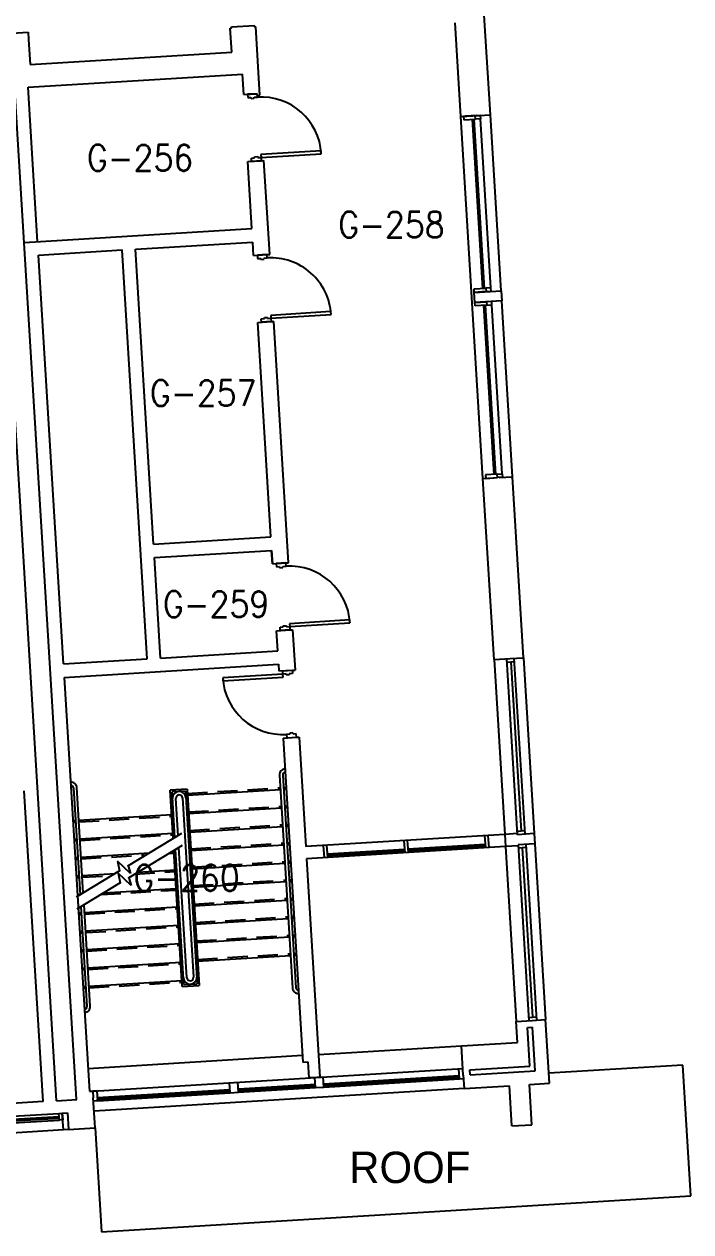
# Model space of a CAD drawing. Header units: inches. Extents: x 0 to 15110, y -1099 to 7181.
# Drawn here: x 14713 to 15110, y 5710 to 6430 of the extents above; entities that cross this region are included whole.
import ezdxf
from ezdxf.enums import TextEntityAlignment as Align

# ---------------------------------------------------------------- set-up
doc = ezdxf.new("R2010")
doc.units = ezdxf.units.IN
doc.header["$LTSCALE"] = 48
doc.header["$MEASUREMENT"] = 0
doc.linetypes.add('HIDDEN', pattern=[0.375, 0.25, -0.125])
doc.layers.get('0').update_dxf_attribs({"linetype": 'CONTINUOUS'})
for name, color, linetype in [('A-DOOR', 5, 'CONTINUOUS'), ('A-FLOR-STRS', 4, 'CONTINUOUS'), ('A-GLAZ', 1, 'CONTINUOUS'), ('A-GLAZ-DETL', 5, 'CONTINUOUS'), ('A-ROOF', 5, 'CONTINUOUS'), ('A-TEXT', 3, 'CONTINUOUS'), ('A-WALL', 7, 'CONTINUOUS'), ('A-WALL-SILL', 3, 'CONTINUOUS'), ('SP-RMNO', 7, 'CONTINUOUS'), ('SP-ROOMF', 7, 'CONTINUOUS')]:
    doc.layers.add(name, color=color, linetype=linetype)
doc.layers.get('0').off()
doc.layers.get('SP-ROOMF').off()
doc.styles.add('ARCH', font='arch.shx')
doc.styles.add('ROMANS', font='ROMANS', dxfattribs={"width": 0.78})

# ---------------------------------------------------------------- blocks, each defined once
blk = doc.blocks.new('FMGRM1')
at = {"style": 'ROMANS', "width": 0.9}
for tag, p in [('DATA1', (0, -0.2836)), ('DATA2', (0, -0.443)), ('DATA3', (0, -0.6024)), ('DATA4', (0, -0.7618)), ('DATA5', (0, -0.9213))]:
    blk.add_attdef(tag, text='', height=0.1172, dxfattribs=at).set_placement(p, align=Align.CENTER)
at = {"layer": 'SP-RMNO', "style": 'ROMANS', "width": 0.9}
blk.add_attdef('RMNUMB', text='', height=0.16, dxfattribs=at).set_placement((0, 0), align=Align.MIDDLE)

msp = doc.modelspace()

# ---------------------------------------------------------------- linework, layer by layer
at = {"layer": 'A-DOOR', "linetype": 'Continuous'}
for p, q in [((14851.55, 6388.23), (14845.82, 6387.88)), ((14851.68, 6386.24), (14851.55, 6388.23)), ((14845.82, 6387.88), (14845.94, 6385.89)), ((14845.94, 6385.89), (14847.87, 6386.01)), ((14847.87, 6386.01), (14847.91, 6385.38)), ((14847.91, 6385.38), (14849.78, 6385.5)), ((14849.74, 6386.12), (14851.68, 6386.24)), ((14849.78, 6385.5), (14849.74, 6386.12)), ((14889.7, 6354.25), (14853.77, 6352.05)), ((14853.87, 6350.3), (14889.81, 6352.5)), ((14889.81, 6352.5), (14889.7, 6354.25)), ((14848.13, 6349.95), (14850.07, 6350.07)), ((14848.26, 6347.96), (14848.13, 6349.95)), ((14854, 6348.31), (14848.26, 6347.96)), ((14850.03, 6350.7), (14851.9, 6350.81)), ((14850.07, 6350.07), (14850.03, 6350.7)), ((14851.9, 6350.81), (14851.94, 6350.19)), ((14851.94, 6350.19), (14853.87, 6350.3)), ((14853.77, 6352.05), (14853.87, 6350.3)), ((14853.87, 6350.3), (14854, 6348.31)), ((14857.41, 6292.41), (14851.68, 6292.06)), ((14851.68, 6292.06), (14851.8, 6290.07)), ((14851.8, 6290.07), (14853.73, 6290.18)), ((14853.73, 6290.18), (14853.77, 6289.56)), ((14853.77, 6289.56), (14855.64, 6289.67)), ((14855.6, 6290.3), (14857.54, 6290.42)), ((14855.64, 6289.67), (14855.6, 6290.3)), ((14857.54, 6290.42), (14857.41, 6292.41)), ((14854, 6254.13), (14855.93, 6254.25)), ((14854.12, 6252.14), (14854, 6254.13)), ((14859.86, 6252.49), (14854.12, 6252.14)), ((14855.89, 6254.87), (14857.76, 6254.99)), ((14855.93, 6254.25), (14855.89, 6254.87)), ((14857.76, 6254.99), (14857.8, 6254.37)), ((14857.8, 6254.37), (14859.73, 6254.48)), ((14895.56, 6258.43), (14859.63, 6256.23)), ((14859.63, 6256.23), (14859.73, 6254.48)), ((14859.73, 6254.48), (14895.67, 6256.68)), ((14859.73, 6254.48), (14859.86, 6252.49)), ((14895.67, 6256.68), (14895.56, 6258.43)), ((14868.65, 6108.76), (14862.91, 6108.41)), ((14862.91, 6108.41), (14863.03, 6106.41)), ((14868.77, 6106.76), (14868.65, 6108.76)), ((14863.03, 6106.41), (14864.96, 6106.53)), ((14864.96, 6106.53), (14865, 6105.9)), ((14865, 6105.9), (14866.87, 6106.02)), ((14866.84, 6106.64), (14868.77, 6106.76)), ((14866.87, 6106.02), (14866.84, 6106.64)), ((14906.79, 6074.77), (14870.86, 6072.57)), ((14870.86, 6072.57), (14870.97, 6070.83)), ((14870.97, 6070.83), (14906.9, 6073.02)), ((14906.9, 6073.02), (14906.79, 6074.77)), ((14865.23, 6070.48), (14867.16, 6070.59)), ((14865.35, 6068.48), (14865.23, 6070.48)), ((14871.09, 6068.83), (14865.35, 6068.48)), ((14867.12, 6071.22), (14869, 6071.33)), ((14867.16, 6070.59), (14867.12, 6071.22)), ((14869, 6071.33), (14869.03, 6070.71)), ((14869.03, 6070.71), (14870.97, 6070.83)), ((14870.97, 6070.83), (14871.09, 6068.83)), ((14866.82, 6044.52), (14872.55, 6044.88)), ((14866.94, 6042.53), (14866.82, 6044.52)), ((14872.68, 6042.88), (14870.74, 6042.76)), ((14870.74, 6042.76), (14870.78, 6042.14)), ((14872.55, 6044.88), (14872.68, 6042.88)), ((14866.94, 6042.53), (14831.01, 6040.33)), ((14831.01, 6040.33), (14831.11, 6038.58)), ((14831.11, 6038.58), (14867.04, 6040.78)), ((14868.87, 6042.65), (14866.94, 6042.53)), ((14867.04, 6040.78), (14866.94, 6042.53)), ((14868.91, 6042.02), (14868.87, 6042.65)), ((14870.78, 6042.14), (14868.91, 6042.02)), ((14872.9, 6007.45), (14871.03, 6007.34)), ((14871.03, 6007.34), (14871.07, 6006.71)), ((14872.94, 6006.83), (14872.9, 6007.45)), ((14874.87, 6006.95), (14872.94, 6006.83)), ((14875, 6004.95), (14874.87, 6006.95)), ((14871.07, 6006.71), (14869.14, 6006.6)), ((14869.14, 6006.6), (14869.26, 6004.6)), ((14869.26, 6004.6), (14875, 6004.95))]:
    msp.add_line(p, q, dxfattribs=at)
for centre, major_axis, start_param, end_param in [((14853.87, 6350.3), (25.46, 25.46), 5.558874, 7.12967), ((14859.73, 6254.48), (-25.46, 25.46), 3.988077, 5.558874), ((14870.97, 6070.83), (25.46, 25.46), 5.558874, 7.12967), ((14866.94, 6042.53), (25.46, 25.46), 2.417281, 3.988077)]:
    msp.add_ellipse(centre, major_axis=major_axis, ratio=1, start_param=start_param, end_param=end_param, dxfattribs=at)
at = {"layer": 'A-FLOR-STRS', "linetype": 'Continuous'}
for p, q in [((14864.86, 5982.29), (14872.61, 5855.53)), ((14866.86, 5982.41), (14874.61, 5855.65)), ((14742.09, 5974.78), (14745.99, 5911.08)), ((14747.92, 5912.25), (14744.09, 5974.9)), ((14809.77, 5973.91), (14799.79, 5973.3)), ((14801.55, 5944.55), (14799.79, 5973.3)), ((14808.83, 5972.85), (14800.85, 5972.36)), ((14802.51, 5945.13), (14800.85, 5972.36)), ((14808.83, 5972.85), (14815.85, 5858.07)), ((14809.77, 5973.91), (14816.91, 5857.13)), ((14809.98, 5970.42), (14865.38, 5973.81)), ((14867.38, 5973.93), (14868.87, 5974.02)), ((14804.45, 5946.3), (14803.09, 5968.49)), ((14807.08, 5968.74), (14813.61, 5861.94)), ((14745.28, 5955.44), (14800.67, 5958.83)), ((14810.66, 5959.44), (14866.05, 5962.83)), ((14868.05, 5962.95), (14869.55, 5963.04)), ((14741.78, 5955.23), (14743.28, 5955.32)), ((14811.33, 5948.46), (14866.72, 5951.85)), ((14868.72, 5951.97), (14870.22, 5952.06)), ((14742.46, 5944.25), (14743.95, 5944.34)), ((14745.95, 5944.46), (14801.35, 5947.85)), ((14806.43, 5947.49), (14774.59, 5928.31)), ((14746.62, 5933.48), (14787.3, 5935.97)), ((14806.86, 5940.42), (14775.02, 5921.24)), ((14800.85, 5936.8), (14802.02, 5936.87)), ((14806.93, 5856.52), (14801.98, 5937.48)), ((14807.87, 5857.58), (14802.95, 5938.06)), ((14809.62, 5861.69), (14804.88, 5939.22)), ((14812, 5937.48), (14867.39, 5940.87)), ((14869.39, 5940.99), (14870.89, 5941.08)), ((14743.13, 5933.27), (14744.62, 5933.36)), ((14812.67, 5926.5), (14868.07, 5929.89)), ((14870.06, 5930.01), (14871.56, 5930.1)), ((14769.51, 5925.25), (14743.65, 5909.67)), ((14743.8, 5922.29), (14745.3, 5922.38)), ((14747.29, 5922.5), (14766.94, 5923.7)), ((14780.49, 5924.53), (14802.69, 5925.89)), ((14769.94, 5918.18), (14744.08, 5902.6)), ((14760.13, 5912.26), (14803.36, 5914.91)), ((14813.34, 5915.52), (14868.74, 5918.91)), ((14870.73, 5919.03), (14872.23, 5919.12)), ((14744.47, 5911.31), (14745.97, 5911.4)), ((14814.01, 5904.54), (14869.41, 5907.93)), ((14871.41, 5908.05), (14872.9, 5908.14)), ((14745.14, 5900.33), (14746.64, 5900.42)), ((14746.42, 5904.01), (14750.06, 5844.52)), ((14752.05, 5844.65), (14748.35, 5905.17)), ((14748.64, 5900.54), (14804.03, 5903.93)), ((14749.31, 5889.56), (14804.7, 5892.95)), ((14814.68, 5893.56), (14870.08, 5896.95)), ((14872.08, 5897.07), (14873.57, 5897.16)), ((14745.81, 5889.35), (14747.31, 5889.44)), ((14815.36, 5882.58), (14870.75, 5885.97)), ((14872.75, 5886.09), (14874.25, 5886.18)), ((14746.48, 5878.37), (14747.98, 5878.46)), ((14749.98, 5878.58), (14805.37, 5881.97)), ((14750.65, 5867.6), (14806.05, 5870.99)), ((14816.03, 5871.6), (14871.42, 5874.99)), ((14873.42, 5875.11), (14874.92, 5875.2)), ((14747.16, 5867.39), (14748.65, 5867.48)), ((14747.83, 5856.41), (14749.33, 5856.5)), ((14751.32, 5856.62), (14806.72, 5860.01)), ((14806.93, 5856.52), (14816.91, 5857.13)), ((14807.87, 5857.58), (14815.85, 5858.07))]:
    msp.add_line(p, q, dxfattribs=at)
at = {"layer": 'A-FLOR-STRS', "linetype": 'HIDDEN'}
for p, q in [((14809.92, 5971.42), (14865.32, 5974.8)), ((14867.32, 5974.93), (14868.81, 5975.02)), ((14810.59, 5960.44), (14865.99, 5963.82)), ((14867.99, 5963.95), (14869.48, 5964.04)), ((14745.34, 5954.44), (14800.74, 5957.83)), ((14741.85, 5954.23), (14743.34, 5954.32)), ((14811.27, 5949.46), (14866.66, 5952.84)), ((14868.66, 5952.97), (14870.16, 5953.06)), ((14742.52, 5943.25), (14744.01, 5943.34)), ((14746.01, 5943.46), (14801.41, 5946.85)), ((14869.33, 5941.99), (14870.83, 5942.08)), ((14746.68, 5932.48), (14785.45, 5934.85)), ((14799, 5935.68), (14802.08, 5935.87)), ((14811.94, 5938.48), (14867.33, 5941.86)), ((14743.19, 5932.27), (14744.69, 5932.36)), ((14812.61, 5927.5), (14868.01, 5930.89)), ((14870, 5931.01), (14871.5, 5931.1)), ((14743.86, 5921.29), (14745.36, 5921.38)), ((14747.35, 5921.5), (14765.08, 5922.59)), ((14778.64, 5923.42), (14802.75, 5924.89)), ((14758.28, 5911.15), (14803.42, 5913.91)), ((14813.28, 5916.52), (14868.68, 5919.91)), ((14870.67, 5920.03), (14872.17, 5920.12)), ((14813.95, 5905.54), (14869.35, 5908.93)), ((14871.34, 5909.05), (14872.84, 5909.14)), ((14745.2, 5899.33), (14746.7, 5899.42)), ((14748.7, 5899.54), (14804.09, 5902.93)), ((14749.37, 5888.56), (14804.76, 5891.95)), ((14814.62, 5894.56), (14870.02, 5897.95)), ((14872.02, 5898.07), (14873.51, 5898.16)), ((14745.87, 5888.35), (14747.37, 5888.44)), ((14815.3, 5883.58), (14870.69, 5886.97)), ((14872.69, 5887.09), (14874.18, 5887.18)), ((14746.55, 5877.37), (14748.04, 5877.46)), ((14750.04, 5877.58), (14805.44, 5880.97)), ((14815.97, 5872.6), (14871.36, 5875.99)), ((14873.36, 5876.11), (14874.86, 5876.2)), ((14747.22, 5866.39), (14748.71, 5866.48)), ((14750.71, 5866.6), (14806.11, 5869.99)), ((14751.38, 5855.63), (14806.78, 5859.01)), ((14747.89, 5855.41), (14749.39, 5855.5))]:
    msp.add_line(p, q, dxfattribs=at)
at = {"layer": 'A-FLOR-STRS', "color": 3, "linetype": 'Continuous'}
for p, q in [((14775.98, 5923.76), (14768.33, 5931.13)), ((14768.33, 5931.13), (14769.51, 5925.25)), ((14774.59, 5928.31), (14775.98, 5923.76)), ((14776.42, 5916.68), (14768.77, 5924.05)), ((14768.77, 5924.05), (14769.94, 5918.18)), ((14775.02, 5921.24), (14776.42, 5916.68))]:
    msp.add_line(p, q, dxfattribs=at)
at = {"layer": 'A-FLOR-STRS', "linetype": 'Continuous'}
for centre, radius, start, end in [((14868.35, 5982.5), 3.5, 93.5, 183.50094), ((14740.59, 5974.69), 3.5, 3.49854, 93.5), ((14868.35, 5982.5), 1.5, 93.5, 183.50199), ((14740.59, 5974.69), 1.5, 3.49775, 93.5), ((14805.08, 5968.61), 4, 3.5, 183.5), ((14805.08, 5968.61), 2, 3.5, 183.5), ((14811.62, 5861.81), 4, 183.5, 3.5), ((14811.62, 5861.81), 2, 183.5, 3.49433), ((14876.11, 5855.74), 3.5, 183.49909, 273.5), ((14876.11, 5855.74), 1.5, 183.5, 273.5), ((14748.56, 5844.43), 1.5, 273.21326, 3.30794), ((14748.56, 5844.43), 3.5, 273.21326, 3.49819)]:
    msp.add_arc(centre, radius, start, end, dxfattribs=at)
at = {"layer": 'A-FLOR-STRS', "color": 3, "linetype": 'Continuous'}
for p in [(14774.59, 5928.31), (14769.51, 5925.25), (14775.02, 5921.24), (14769.94, 5918.18)]:
    msp.add_point(p, dxfattribs=at)
at = {"layer": 'A-GLAZ', "linetype": 'Continuous'}
for p, q in [((14979.72, 6373.04), (14985.89, 6272.23)), ((14980.72, 6373.1), (14986.89, 6272.29)), ((14990.88, 6272.53), (14984.71, 6373.34)), ((14986.5, 6262.24), (14992.66, 6161.43)), ((14987.5, 6262.31), (14993.66, 6161.49)), ((14997.65, 6161.74), (14991.49, 6262.55)), ((15006.79, 5946.88), (15000.38, 6051.68)), ((15011.28, 5947.15), (15004.87, 6051.96)), ((15002.75, 6049.82), (15008.91, 5949.01)), ((14939.38, 5938.12), (14893.28, 5935.3)), ((14939.45, 5937.12), (14893.34, 5934.3)), ((14987.48, 5941.06), (14941.38, 5938.24)), ((14987.54, 5940.07), (14941.44, 5937.25)), ((15007.15, 5940.89), (15013.56, 5836.09)), ((15009.52, 5939.03), (15015.69, 5838.22)), ((15011.65, 5941.16), (15018.06, 5836.36)), ((14753.64, 5794.15), (14974.23, 5807.64)), ((14840.35, 5795.44), (14886.26, 5798.25)), ((14891.25, 5798.56), (14971.98, 5803.49)), ((14891.31, 5797.56), (14972.04, 5802.5)), ((14891.37, 5796.56), (14972.1, 5801.5)), ((14756.38, 5790.31), (14835.36, 5795.14)), ((14756.44, 5789.31), (14835.42, 5794.14)), ((14756.5, 5788.31), (14835.48, 5793.14)), ((14840.41, 5794.45), (14886.32, 5797.25)), ((14840.47, 5793.45), (14886.38, 5796.26)), ((14702.47, 5779), (14733.41, 5780.89)), ((14733.53, 5778.89), (14702.59, 5777)), ((14733.59, 5777.89), (14702.65, 5776)), ((14702.71, 5775), (14733.66, 5776.9))]:
    msp.add_line(p, q, dxfattribs=at)
at = {"layer": 'A-GLAZ-DETL', "linetype": 'Continuous'}
for p, q in [((14984.59, 6375.34), (14974.61, 6374.73)), ((14974.61, 6374.73), (14974.73, 6372.73)), ((14982.34, 6375.2), (14975.73, 6374.8)), ((14981.6, 6375.16), (14984.59, 6375.34)), ((14981.72, 6373.16), (14981.6, 6375.16)), ((14981.72, 6373.16), (14981.6, 6375.16)), ((14984.59, 6375.34), (14984.71, 6373.34)), ((14974.73, 6372.73), (14981.72, 6373.16)), ((14984.71, 6373.34), (14981.72, 6373.16)), ((14980.9, 6271.92), (14987.88, 6272.35)), ((14981.02, 6269.92), (14980.9, 6271.92)), ((14988.01, 6270.35), (14981.02, 6269.92)), ((14990.88, 6272.53), (14987.88, 6272.35)), ((14987.88, 6272.35), (14988.01, 6270.35)), ((14987.88, 6272.35), (14988.01, 6270.35)), ((14988.01, 6270.35), (14991, 6270.53)), ((14991, 6270.53), (14990.88, 6272.53)), ((14981.38, 6263.94), (14988.37, 6264.36)), ((14981.51, 6261.94), (14981.38, 6263.94)), ((14988.49, 6262.37), (14981.51, 6261.94)), ((14991.37, 6264.55), (14988.37, 6264.36)), ((14988.37, 6264.36), (14988.49, 6262.37)), ((14988.37, 6264.36), (14988.49, 6262.37)), ((14988.49, 6262.37), (14991.49, 6262.55)), ((14991.49, 6262.55), (14991.37, 6264.55)), ((14994.66, 6161.55), (14987.67, 6161.13)), ((14987.67, 6161.13), (14987.79, 6159.13)), ((14987.79, 6159.13), (14994.78, 6159.56)), ((14994.66, 6161.55), (14997.65, 6161.74)), ((14994.78, 6159.56), (14994.66, 6161.55)), ((14994.78, 6159.56), (14994.66, 6161.55)), ((14997.78, 6159.74), (14994.78, 6159.56)), ((14997.65, 6161.74), (14997.78, 6159.74)), ((15000.5, 6049.69), (15004.99, 6049.96)), ((14939.06, 5943.36), (14939.51, 5936.13)), ((14941.06, 5943.48), (14941.5, 5936.25)), ((14987.16, 5946.3), (14987.6, 5939.07)), ((14989.16, 5946.43), (14989.6, 5939.19)), ((15011.16, 5949.15), (15006.67, 5948.87)), ((14890.97, 5940.42), (14891.41, 5933.18)), ((14892.96, 5940.54), (14893.4, 5933.31)), ((15011.77, 5939.17), (15007.28, 5938.89)), ((15013.44, 5838.08), (15017.93, 5838.36)), ((14971.73, 5807.49), (14974.23, 5807.64)), ((14972.1, 5801.5), (14971.73, 5807.49)), ((14835.11, 5799.13), (14840.1, 5799.44)), ((14835.48, 5793.14), (14835.11, 5799.13)), ((14840.47, 5793.45), (14840.1, 5799.44)), ((14886.02, 5802.24), (14891.01, 5802.55)), ((14886.38, 5796.26), (14886.02, 5802.24)), ((14889.01, 5802.43), (14887.39, 5802.33)), ((14891.37, 5796.56), (14891.01, 5802.55)), ((14972.1, 5801.5), (14974.59, 5801.65)), ((14756.14, 5794.3), (14753.64, 5794.15)), ((14753.64, 5794.15), (14753.88, 5790.16)), ((14756.5, 5788.31), (14756.14, 5794.3)), ((14835.48, 5793.14), (14840.47, 5793.45)), ((14886.38, 5796.26), (14891.37, 5796.56)), ((14756.5, 5788.31), (14754.01, 5788.16)), ((14756.5, 5788.31), (14756.44, 5789.31)), ((14733.41, 5780.89), (14735.41, 5781.01)), ((14733.66, 5776.9), (14733.41, 5780.89)), ((14735.65, 5777.02), (14733.66, 5776.9)), ((14735.41, 5781.01), (14735.65, 5777.02))]:
    msp.add_line(p, q, dxfattribs=at)
at = {"layer": 'A-ROOF', "linetype": 'Continuous'}
for p, q in [((15105.35, 5809.65), (15025.5, 5804.76)), ((15110.11, 5731.79), (15105.35, 5809.65)), ((14754.98, 5772.19), (14758.77, 5710.3)), ((14758.77, 5710.3), (15110.11, 5731.79))]:
    msp.add_line(p, q, dxfattribs=at)
at = {"layer": 'A-WALL', "linetype": 'Continuous'}
for p, q in [((14990.58, 6375.71), (14986.95, 6435.09)), ((14685.11, 6423.14), (14715.06, 6424.97)), ((14715.06, 6424.97), (14715.32, 6420.6)), ((14835.52, 6427.2), (14836.27, 6427.25)), ((14836.39, 6412.98), (14835.52, 6427.2)), ((14836.22, 6428), (14849.95, 6428.84)), ((14836.27, 6427.25), (14836.22, 6428)), ((14849.99, 6428.09), (14849.95, 6428.84)), ((14849.99, 6428.09), (14850.74, 6428.13)), ((14853.24, 6387.34), (14850.74, 6428.13)), ((14972.99, 6374.63), (14969.57, 6430.52)), ((14715.32, 6420.6), (14716.24, 6405.63)), ((14743.93, 5789.17), (14705.56, 6416.37)), ((14716.24, 6405.63), (14836.39, 6412.98)), ((14715.06, 6392.16), (14842.82, 6399.97)), ((14843.57, 6387.75), (14842.82, 6399.97)), ((14720.69, 6300.08), (14715.06, 6392.16)), ((14843.57, 6387.75), (14851.55, 6388.23)), ((14851.62, 6387.24), (14853.24, 6387.34)), ((14972.99, 6374.63), (14990.58, 6375.71)), ((14731.95, 5788.44), (14697.09, 6358.37)), ((14846.01, 6347.82), (14854, 6348.31)), ((14848.45, 6307.89), (14846.01, 6347.82)), ((14854, 6348.31), (14855.62, 6348.41)), ((14859.04, 6292.51), (14855.62, 6348.41)), ((14712.71, 6299.59), (14848.45, 6307.89)), ((14721.18, 6292.1), (14771.09, 6295.15)), ((14785.98, 6051.6), (14771.09, 6295.15)), ((14779.07, 6295.64), (14848.94, 6299.91)), ((14789.82, 6119.96), (14779.07, 6295.64)), ((14849.43, 6291.92), (14848.94, 6299.91)), ((14736.08, 6048.55), (14721.18, 6292.1)), ((14849.43, 6291.92), (14857.41, 6292.41)), ((14857.41, 6292.41), (14859.04, 6292.51)), ((14981.02, 6269.92), (14996.99, 6270.9)), ((14981.38, 6263.94), (14981.02, 6269.92)), ((14996.99, 6270.9), (14997.35, 6264.91)), ((14997.35, 6264.91), (14981.38, 6263.94)), ((14851.87, 6252), (14859.86, 6252.49)), ((14859.69, 6124.24), (14851.87, 6252)), ((14859.86, 6252.49), (14861.48, 6252.59)), ((14870.27, 6108.86), (14861.48, 6252.59)), ((14986.17, 6159.03), (14992.79, 6159.44)), ((14992.77, 6051.22), (14986.17, 6159.03)), ((14995.78, 6159.62), (15003.76, 6160.11)), ((15010.36, 6052.29), (15003.76, 6160.11)), ((14789.82, 6119.96), (14859.69, 6124.24)), ((14790.3, 6111.98), (14860.17, 6116.25)), ((14860.17, 6116.25), (14860.66, 6108.27)), ((14860.66, 6108.27), (14860.17, 6116.25)), ((14793.97, 6052.09), (14790.3, 6111.98)), ((14860.66, 6108.27), (14868.65, 6108.76)), ((14868.65, 6108.76), (14870.27, 6108.86)), ((14863.1, 6068.34), (14871.09, 6068.83)), ((14863.84, 6056.36), (14863.1, 6068.34)), ((14871.09, 6068.83), (14872.71, 6068.93)), ((14872.71, 6068.93), (14874.18, 6044.97)), ((14736.08, 6048.55), (14785.98, 6051.6)), ((14793.97, 6052.09), (14863.84, 6056.36)), ((14992.77, 6051.22), (15002.37, 6051.8)), ((15002.37, 6051.8), (15010.36, 6052.29)), ((14736.56, 6040.57), (14864.33, 6048.38)), ((14864.33, 6048.38), (14864.57, 6044.39)), ((14864.57, 6044.39), (14872.55, 6044.88)), ((14872.55, 6044.88), (14874.18, 6044.97)), ((14736.56, 6040.57), (14751.06, 5803.51)), ((14867.01, 6004.46), (14875, 6004.95)), ((14867.01, 6004.46), (14878.82, 5811.32)), ((14875, 6004.95), (14876.62, 6005.05)), ((14876.62, 6005.05), (14880.61, 5939.79)), ((14723.96, 5787.95), (14712.65, 5972.98)), ((15006.75, 5947.5), (14999.14, 5947.04)), ((14999.14, 5947.04), (14999.58, 5939.8)), ((15016.77, 5947.49), (15006.79, 5946.88)), ((15016.77, 5947.49), (15017.14, 5941.5)), ((15007.19, 5940.27), (14999.58, 5939.8)), ((15017.14, 5941.5), (15007.15, 5940.89)), ((14881.05, 5932.55), (14889.01, 5802.43)), ((15005.95, 5835.62), (15015.56, 5836.21)), ((15006.72, 5823.15), (15005.95, 5835.62)), ((15015.56, 5836.21), (15023.55, 5836.7)), ((15025.86, 5798.77), (15023.55, 5836.7)), ((15012.81, 5832.03), (15015.8, 5832.21)), ((15014.21, 5809.08), (15012.81, 5832.03)), ((15017.39, 5806.27), (15015.8, 5832.21)), ((14973.4, 5821.11), (15006.72, 5823.15)), ((14974.47, 5803.65), (14973.4, 5821.11)), ((14878.82, 5811.32), (14881.82, 5811.51)), ((14881.82, 5811.51), (14882.4, 5802.02)), ((14978.28, 5806.89), (15014.21, 5809.08)), ((14978.46, 5803.89), (14978.28, 5806.89)), ((14978.46, 5803.89), (15017.39, 5806.27)), ((14751.06, 5803.51), (14751.64, 5794.03)), ((14887.39, 5802.33), (14882.4, 5802.02)), ((14974.47, 5803.65), (14974.96, 5795.66)), ((15013.89, 5798.04), (15025.86, 5798.77)), ((14751.64, 5794.03), (14753.64, 5794.15)), ((14974.96, 5795.66), (15001.91, 5797.31)), ((15003.37, 5773.36), (15001.91, 5797.31)), ((15015.35, 5774.09), (15013.89, 5798.04)), ((14731.95, 5788.44), (14744.03, 5789.18)), ((14754.98, 5772.19), (14753.88, 5790.16)), ((14735.41, 5781.01), (14738.4, 5781.19)), ((14736.02, 5771.03), (14735.41, 5781.01)), ((14738.4, 5781.19), (14739.01, 5771.21)), ((14739.01, 5771.21), (14736.02, 5771.03)), ((14739.01, 5771.21), (14754.98, 5772.19)), ((15003.37, 5773.36), (15015.35, 5774.09))]:
    msp.add_line(p, q, dxfattribs=at)
at = {"layer": 'A-WALL-SILL', "linetype": 'Continuous'}
for p, q in [((14979.58, 6266.83), (14972.99, 6374.63)), ((14996.99, 6270.9), (14990.58, 6375.71)), ((14986.17, 6159.03), (14979.58, 6266.83)), ((15003.76, 6160.11), (14997.35, 6264.91)), ((14992.77, 6051.22), (14999.14, 5947.04)), ((15010.36, 6052.29), (15016.77, 5947.49)), ((14999.14, 5947.04), (14880.61, 5939.79)), ((14999.58, 5939.8), (14881.05, 5932.55)), ((14999.58, 5939.8), (15005.95, 5835.62)), ((15017.14, 5941.5), (15023.55, 5836.7)), ((14888.19, 5815.9), (14973.4, 5821.11)), ((14878.58, 5815.32), (14750.82, 5807.5)), ((14974.96, 5795.66), (14754.37, 5782.17)), ((14723.96, 5787.95), (14594.21, 5780.01)), ((14736.02, 5771.03), (14598.28, 5762.6))]:
    msp.add_line(p, q, dxfattribs=at)

# ---------------------------------------------------------------- block references
at = {"layer": 'SP-ROOMF', "linetype": 'Continuous'}
ref = msp.add_blockref('FMGRM1', (14781.76, 6350.03), dxfattribs=dict(at, xscale=96, yscale=96, zscale=96))
ref.add_attrib('RMNUMB', 'G-256', dxfattribs={"layer": 'SP-RMNO', "height": 15.36, "style": 'ROMANS', "width": 0.9}).set_placement((14781.76, 6350.03), align=Align.MIDDLE)
ref = msp.add_blockref('FMGRM1', (14931.63, 6310.25), dxfattribs=dict(at, xscale=96, yscale=96, zscale=96))
ref.add_attrib('RMNUMB', 'G-258', dxfattribs={"layer": 'SP-RMNO', "height": 15.36, "style": 'ROMANS', "width": 0.9}).set_placement((14931.63, 6310.25), align=Align.MIDDLE)
ref = msp.add_blockref('FMGRM1', (14819.38, 6209.94), dxfattribs=dict(at, xscale=96, yscale=96, zscale=96))
ref.add_attrib('RMNUMB', 'G-257', dxfattribs={"layer": 'SP-RMNO', "height": 15.36, "style": 'ROMANS', "width": 0.9}).set_placement((14819.38, 6209.94), align=Align.MIDDLE)
ref = msp.add_blockref('FMGRM1', (14827.07, 6084.17), dxfattribs=dict(at, xscale=96, yscale=96, zscale=96))
ref.add_attrib('RMNUMB', 'G-259', dxfattribs={"layer": 'SP-RMNO', "height": 15.36, "style": 'ROMANS', "width": 0.9}).set_placement((14827.07, 6084.17), align=Align.MIDDLE)
ref = msp.add_blockref('FMGRM1', (14809.48, 5921.2), dxfattribs=dict(at, xscale=96, yscale=96, zscale=96))
ref.add_attrib('RMNUMB', 'G-260', dxfattribs={"layer": 'SP-RMNO', "height": 15.36, "style": 'ROMANS', "width": 0.9}).set_placement((14809.48, 5921.2), align=Align.MIDDLE)

# ---------------------------------------------------------------- texts
at = {"layer": 'A-TEXT', "lineweight": 18, "style": 'ARCH'}
msp.add_text('ROOF', height=18.699, dxfattribs=at).set_placement((14906.42, 5739.36))

doc.saveas('drawing.dxf')
